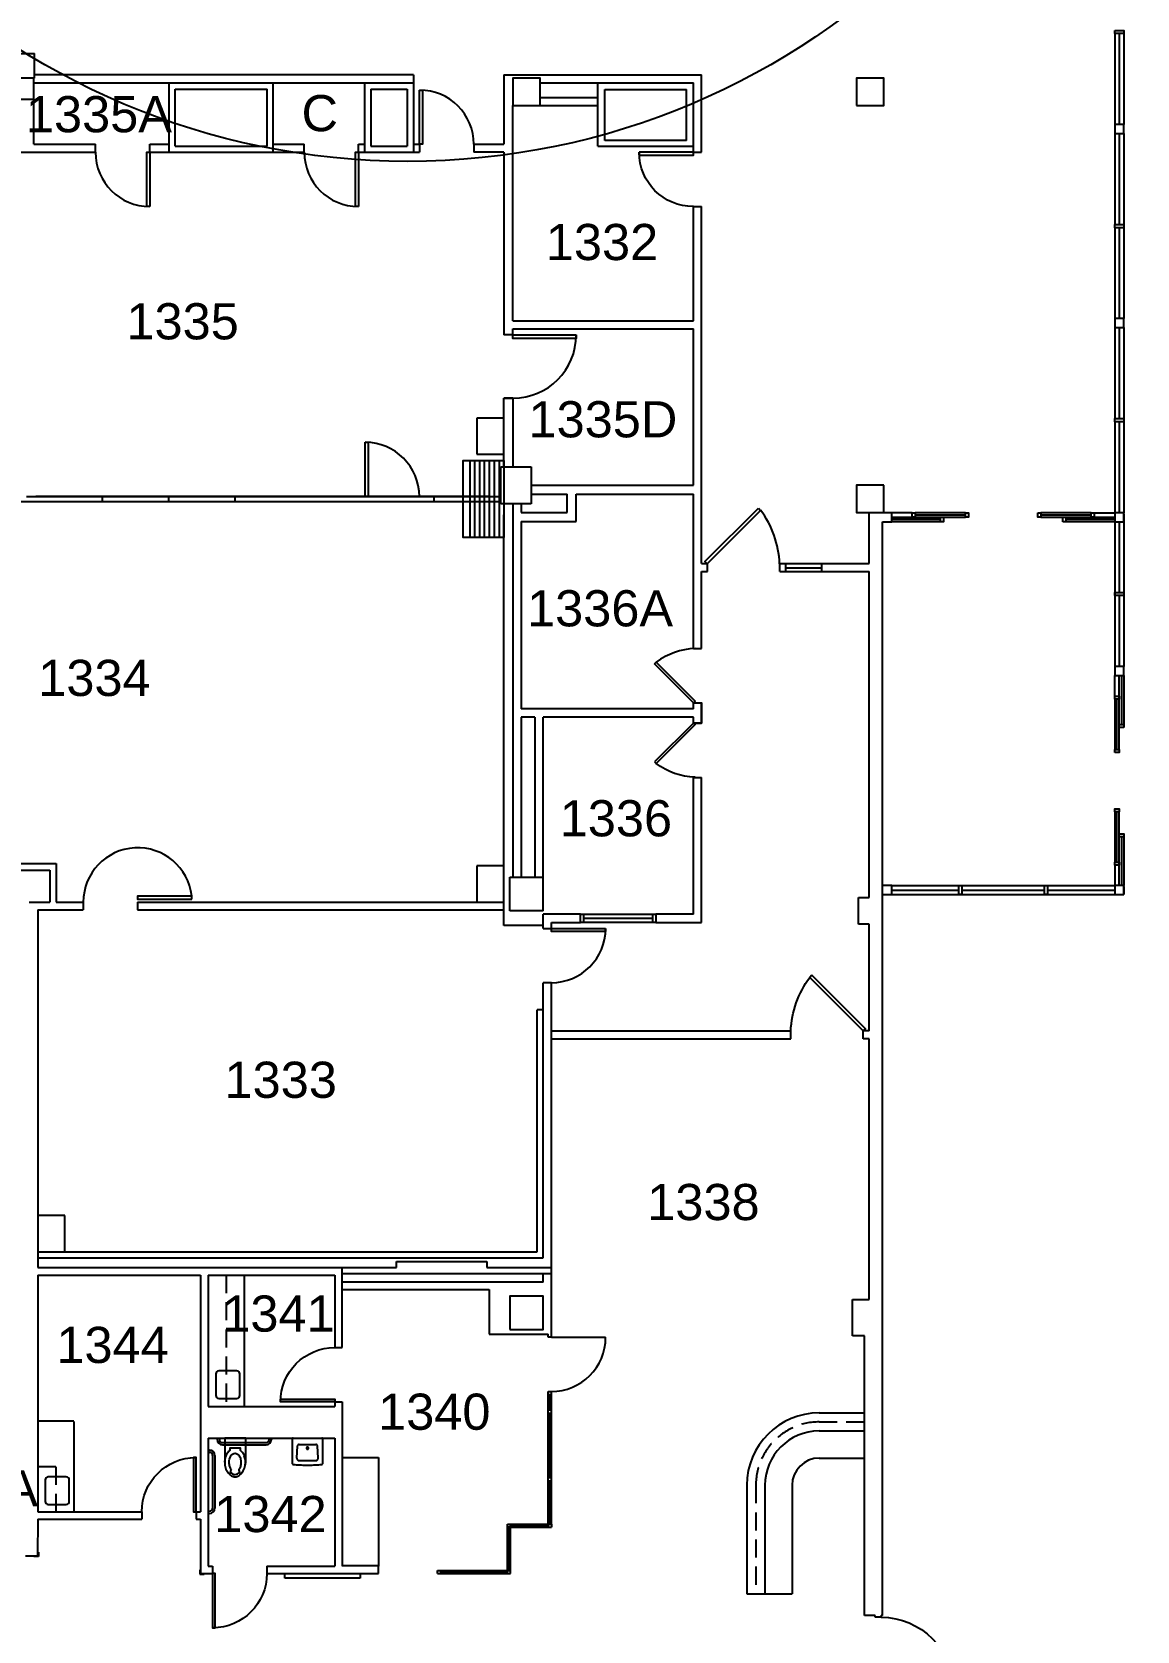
# Model space of a CAD drawing. Header units: inches. Extents: x -59 to 5745, y -269 to 4477.
# Drawn here: x 4949 to 5682, y 968 to 2029 of the extents above; entities that cross this region are included whole.
import ezdxf
from ezdxf.enums import TextEntityAlignment as Align

# ---------------------------------------------------------------- set-up
doc = ezdxf.new("R2010")
doc.units = ezdxf.units.IN
doc.header["$LTSCALE"] = 96
doc.header["$MEASUREMENT"] = 0
doc.linetypes.add('HIDDEN2', pattern=[0.1875, 0.125, -0.0625])
doc.layers.get('0').update_dxf_attribs({"linetype": 'CONTINUOUS'})
for name, color, linetype in [('A-ANNO-ROOM', 4, 'CONTINUOUS'), ('A-DOOR', 2, 'CONTINUOUS'), ('A-FLOR-CASE', 3, 'CONTINUOUS'), ('A-FLOR-CASE-UPPR', 3, 'HIDDEN2'), ('A-FLOR-HRAL', 1, 'CONTINUOUS'), ('A-FLOR-PFIX', 2, 'CONTINUOUS'), ('A-GLAZ', 2, 'CONTINUOUS'), ('A-GLAZ-SILL', 1, 'CONTINUOUS'), ('A-WALL-FULL', 6, 'CONTINUOUS')]:
    doc.layers.add(name, color=color, linetype=linetype)
doc.styles.add('Arial', font='arial.ttf')

# ---------------------------------------------------------------- blocks, each defined once
blk = doc.blocks.new('*U104')
for p, q in [((0, 0), (0, 0)), ((48, 0), (48, 0))]:
    blk.add_line(p, q)
blk.add_lwpolyline([(0, 0), (0, 48), (1.75, 48), (1.75, 0)], close=True)
blk.add_arc((0, 0), 48, 0, 90)
blk = doc.blocks.new('*U122')
for p, q in [((0, 0), (0, 0)), ((36, 0), (36, 0))]:
    blk.add_line(p, q)
blk.add_lwpolyline([(0, 0), (0, -36), (1.75, -36), (1.75, 0)], close=True)
blk.add_arc((0, 0), 36, 270, 0)
blk = doc.blocks.new('*U136')
for p, q in [((0, 0), (0, 0)), ((-36, 0), (-36, 0))]:
    blk.add_line(p, q)
blk.add_lwpolyline([(0, 0), (0, -36), (-1.75, -36), (-1.75, 0)], close=True)
blk.add_arc((0, 0), 36, 180, 270)
blk = doc.blocks.new('*U118')
for p, q in [((0, 0), (0, 0)), ((36, 0), (36, 0))]:
    blk.add_line(p, q)
blk.add_lwpolyline([(0, 0), (0, 36), (1.75, 36), (1.75, 0)], close=True)
blk.add_arc((0, 0), 36, 0, 90)
blk = doc.blocks.new('ador')
at = {"layer": 'A-DOOR'}
blk.add_lwpolyline([(7907.5, 2187.6), (7908.9, 2186.1), (7874.9, 2152.2), (7873.5, 2153.6)], close=True, dxfattribs=at)
blk.add_arc((7860.4, 2149.8), 60.6, 2.2706, 36.8485, dxfattribs=at)
blk = doc.blocks.new('door-36')
blk.add_lwpolyline([(0, 36), (2, 36), (2, 0), (0, 0)], close=True)
blk.add_arc((0, 0), 36, 0, 90)

msp = doc.modelspace()

# ---------------------------------------------------------------- linework, layer by layer
msp.add_circle((5198.1, 2426.7), 483.9)
at = {"layer": 'A-DOOR'}
for p, q in [((5239.2, 1744.3), (5239.2, 1693.3)), ((5242.4, 1744.3), (5242.4, 1693.3)), ((4945.1, 1720.4), (5259.9, 1720.4)), ((5251.6, 1720.4), (4951.4, 1720.4))]:
    msp.add_line(p, q, dxfattribs=at)
for points in [[(5261.9, 1693.3), (5234.9, 1693.3), (5234.9, 1744.3), (5261.9, 1744.3)], [(5245.7, 1744.3), (5245.7, 1693.3)], [(5248.9, 1744.3), (5248.9, 1693.3)], [(5252.2, 1744.3), (5252.2, 1693.3)], [(5255.4, 1744.3), (5255.4, 1693.3)], [(5258.7, 1744.3), (5258.7, 1693.3)], [(5261.9, 1744.3), (5261.9, 1693.3)], [(4927, 1720.4), (4780.7, 1720.4), (4780.7, 1717.2), (5259.9, 1717.2)], [(4995.4, 1720.4), (4995.4, 1717.2)], [(5039.4, 1720.4), (5039.4, 1717.2)], [(5083.4, 1720.4), (5083.4, 1717.2)], [(5215.4, 1720.4), (5215.4, 1717.2)], [(5293.4, 1162.7), (5329.4, 1162.7)]]:
    msp.add_lwpolyline(points, dxfattribs=at)
msp.add_lwpolyline([(5054.8, 1453.4), (5054.8, 1455.4), (5018.8, 1455.4), (5018.8, 1453.4)], close=True, dxfattribs=at)
for centre, radius, start, end in [((5018.9, 1451.3), 36.1, 6.5356, 179.824), ((5293.4, 1162.7), 36, 270, 0)]:
    msp.add_arc(centre, radius, start, end, dxfattribs=at)
at = {"layer": 'A-FLOR-CASE'}
for p, q in [((5261.9, 1772.5), (5243.9, 1772.5)), ((5243.9, 1772.5), (5243.9, 1748.5)), ((5243.9, 1748.5), (5261.9, 1748.5)), ((5261.9, 1475.4), (5243.9, 1475.4)), ((5243.9, 1475.4), (5243.9, 1451.4)), ((4970.6, 1243.4), (4952.6, 1243.4)), ((4970.6, 1219.4), (4970.6, 1243.4)), ((5089.6, 1203.9), (5089.6, 1116.8)), ((4976.6, 1106.9), (4952.6, 1106.9)), ((4976.6, 1106.8), (4976.6, 1046.9)), ((5471.1, 1112.5), (5501.1, 1112.5)), ((5471.1, 1100.5), (5501.1, 1100.5)), ((5154.6, 1082.9), (5178.6, 1082.9)), ((5178.6, 1082.9), (5178.6, 1011.1)), ((5178.6, 1082.9), (5178.6, 1010.9)), ((5471.1, 1082.5), (5501.1, 1082.5)), ((5423.1, 1064.5), (5423.1, 992.5)), ((5435.1, 1064.5), (5435.1, 992.5)), ((5453.1, 1064.5), (5453.1, 992.5)), ((5423.1, 992.5), (5453.1, 992.5))]:
    msp.add_line(p, q, dxfattribs=at)
for radius in [48, 36, 18]:
    msp.add_arc((5471.1, 1064.5), radius, 90, 180, dxfattribs=at)
at = {"layer": 'A-FLOR-CASE-UPPR'}
for p, q in [((5077.6, 1203.9), (5077.6, 1116.8)), ((5471.1, 1106.5), (5501.1, 1106.5)), ((4964.6, 1076.8), (4952.6, 1076.8)), ((4964.6, 1076.8), (4964.6, 1046.8)), ((5429.1, 1064.5), (5429.1, 992.5))]:
    msp.add_line(p, q, dxfattribs=at)
msp.add_arc((5471.1, 1064.5), 42, 90, 180, dxfattribs=at)
at = {"layer": 'A-FLOR-HRAL'}
for p, q in [((4953, 1020.2), (4953, 1017.2)), ((4953, 1017.2), (4950, 1017.2)), ((5060.1, 1008.4), (5060.1, 1005.4)), ((5060.1, 1005.4), (5063.1, 1005.4)), ((5116.6, 1002.9), (5116.6, 1005.9)), ((5166.6, 1002.9), (5116.6, 1002.9)), ((5166.6, 1005.9), (5166.6, 1002.9))]:
    msp.add_line(p, q, dxfattribs=at)
at = {"layer": 'A-FLOR-PFIX'}
for p, q in [((5071.6, 1095.8), (5071.6, 1094.8)), ((5073.1, 1095.8), (5073.1, 1094.8)), ((5075.1, 1092.8), (5104.1, 1092.8)), ((5106.1, 1095.8), (5106.1, 1094.8)), ((5107.6, 1095.8), (5107.6, 1094.8)), ((5121.6, 1078.8), (5121.6, 1095.3)), ((5141.6, 1095.3), (5141.6, 1078.8)), ((5065.6, 1087.8), (5066.6, 1087.8)), ((5065.6, 1086.3), (5066.6, 1086.3)), ((5068.6, 1084.3), (5068.6, 1049.3)), ((5070.1, 1084.3), (5070.1, 1049.3)), ((5075.1, 1091.3), (5104.1, 1091.3)), ((5124.5, 1082.4), (5125, 1090.6)), ((5126, 1091.6), (5137.1, 1091.6)), ((5138.6, 1082.4), (5138.1, 1090.6)), ((5126, 1080.8), (5137.1, 1080.8)), ((5065.6, 1047.3), (5066.6, 1047.3)), ((5065.6, 1045.8), (5066.6, 1045.8))]:
    msp.add_line(p, q, dxfattribs=at)
for points in [[(5084.7, 1140.3), (5072.7, 1140.3, 0.414214), (5070.7, 1138.3), (5070.7, 1124.1, 0.414214), (5072.7, 1122.1), (5084.7, 1122.1, 0.414214), (5086.7, 1124.1), (5086.7, 1138.3, 0.414214)], [(5132.3, 1089, 0.043661), (5132.3, 1089.1, 0.043661), (5132.3, 1089.2, 0.043661), (5132.3, 1089.4, 0.043661), (5132.2, 1089.5, 0.043661), (5132.1, 1089.6, 0.043661), (5132, 1089.7, 0.043661), (5131.9, 1089.7, 0.043661), (5131.8, 1089.8, 0.043661), (5131.7, 1089.8, 0.043661), (5131.6, 1089.8, 0.043661), (5131.4, 1089.8, 0.043661), (5131.3, 1089.8, 0.043661), (5131.2, 1089.7, 0.043661), (5131.1, 1089.7, 0.043661), (5131, 1089.6, 0.043661), (5130.9, 1089.5, 0.043661), (5130.8, 1089.4, 0.043661), (5130.8, 1089.2, 0.043661), (5130.8, 1089.1, 0.043661), (5130.8, 1089, 0.043661), (5130.8, 1088.8, 0.043661), (5130.9, 1088.7, 0.043661), (5131, 1088.6, 0.043661), (5131.1, 1088.5, 0.043661), (5131.2, 1088.4, 0.043661), (5131.3, 1088.4, 0.043661), (5131.4, 1088.4, 0.043661), (5131.6, 1088.3, 0.043661), (5131.7, 1088.4, 0.043661), (5131.8, 1088.4, 0.043661), (5131.9, 1088.4, 0.043661), (5132, 1088.5, 0.043661), (5132.1, 1088.6, 0.043661), (5132.2, 1088.7, 0.043661), (5132.3, 1088.8, 0.043661)], [(4971.5, 1070), (4959.5, 1070, 0.414214), (4957.5, 1068), (4957.5, 1053.7, 0.414214), (4959.5, 1051.7), (4971.5, 1051.7, 0.414214), (4973.5, 1053.7), (4973.5, 1068, 0.414214)]]:
    msp.add_lwpolyline(points, format="xyb", close=True, dxfattribs=at)
for points in [[(5090.6, 1081), (5090.6, 1095.8), (5076.6, 1095.8), (5076.6, 1081, 0.022673), (5076.6, 1079.4)], [(5122.1, 1095.8, 0.065543), (5121.9, 1095.8, 0.087946), (5121.8, 1095.8, 0.043207), (5121.7, 1095.7, 0.043207), (5121.6, 1095.6, 0.087946), (5121.6, 1095.5, 0.065543), (5121.6, 1095.3)], [(5141.6, 1095.3, 0.065543), (5141.5, 1095.5, 0.087946), (5141.5, 1095.6, 0.043207), (5141.4, 1095.7, 0.043207), (5141.3, 1095.8, 0.087946), (5141.2, 1095.8, 0.065543), (5141.1, 1095.8)], [(5090.3, 1077.9, 0.111314), (5089.8, 1083.3, 0.085426), (5088.4, 1086.2, 0.066386), (5087, 1087.6), (5087, 1089.1), (5080, 1089.1), (5080, 1087.6, 0.066386), (5078.6, 1086.2, 0.085426), (5077.2, 1083.3, 0.074934), (5076.6, 1079.6)], [(5079.5, 1072.1, 0.549653), (5080.3, 1072.3), (5081, 1074.5, 0.238976), (5081, 1075, -0.08035), (5080, 1076.9, -0.074934), (5079.6, 1079.6, -0.074934), (5080, 1082.4, -0.085426), (5081, 1084.4, -0.066386), (5081.9, 1085.2, -0.330534), (5085.1, 1085.2, -0.066386), (5086, 1084.4, -0.085426), (5087, 1082.4, -0.074934), (5087.4, 1079.6, -0.074934), (5087, 1076.9, -0.08035), (5086, 1075, 0.238976), (5086, 1074.5), (5086.7, 1072.3, 0.562484), (5087.5, 1072.1)], [(5124.5, 1082.4, 0.050866), (5124.5, 1082.1, 0.073218), (5124.6, 1081.8, 0.028563), (5124.8, 1081.5, 0.050866), (5124.9, 1081.3, 0.050866), (5125.1, 1081.2, 0.028563), (5125.4, 1081, 0.073218), (5125.7, 1080.9, 0.050866), (5126, 1080.8)], [(5126, 1091.6, 0.063221), (5125.7, 1091.6, 0.085725), (5125.5, 1091.5, 0.040781), (5125.3, 1091.3, 0.040781), (5125.1, 1091.1, 0.085725), (5125, 1090.9, 0.063221), (5125, 1090.6)], [(5138.1, 1090.6, 0.063221), (5138.1, 1090.9, 0.085725), (5138, 1091.1, 0.040781), (5137.8, 1091.3, 0.040781), (5137.6, 1091.5, 0.085725), (5137.4, 1091.6, 0.063221), (5137.1, 1091.6)], [(5137.1, 1080.8, 0.050866), (5137.4, 1080.9, 0.073218), (5137.7, 1081, 0.028563), (5138, 1081.2, 0.050866), (5138.2, 1081.3, 0.050866), (5138.3, 1081.5, 0.028563), (5138.5, 1081.8, 0.073218), (5138.6, 1082.1, 0.050866), (5138.6, 1082.4)], [(5079.5, 1072.1, 0.06085), (5081.1, 1070.8, 0.143932), (5083.6, 1070.1)], [(5080.6, 1073.2, 0.063273), (5081.9, 1072.1, 0.143932), (5083.6, 1071.6)], [(5083.6, 1070.1, 0.143932), (5086, 1070.8, 0.107177), (5088.5, 1073.3, 0.077997), (5090, 1076.6, 0.065232), (5090.6, 1081)], [(5083.6, 1071.6, 0.143932), (5085.2, 1072.1, 0.059203), (5086.5, 1073.1)], [(5121.6, 1078.8, 0.061553), (5121.6, 1078.7, 0.084107), (5121.6, 1078.6, 0.039062), (5121.7, 1078.5, 0.039062), (5121.8, 1078.4, 0.084107), (5121.9, 1078.3, 0.061553), (5122, 1078.3)], [(5122, 1078.3, 0.007949), (5126.2, 1078, 0.014949), (5128.4, 1077.9, 0.000949), (5131.6, 1077.9, 0.000949), (5134.7, 1077.9, 0.014949), (5136.9, 1078, 0.007949), (5141.1, 1078.3)], [(5141.1, 1078.3, 0.061553), (5141.2, 1078.3, 0.084107), (5141.3, 1078.4, 0.039062), (5141.4, 1078.5, 0.039062), (5141.5, 1078.6, 0.084107), (5141.5, 1078.7, 0.061553), (5141.6, 1078.8)]]:
    msp.add_lwpolyline(points, format="xyb", dxfattribs=at)
for centre, radius, start, end in [((5075.1, 1094.8), 3.5, 180, 270), ((5075.1, 1094.8), 2, 180, 270), ((5104.1, 1094.8), 2, 270, 0), ((5104.1, 1094.8), 3.5, 270, 0), ((5066.6, 1084.3), 3.5, 0, 90), ((5066.6, 1084.3), 2, 0, 90), ((5089, 1079.6), 12.4, 180, 197.1416), ((5086.3, 1078.8), 9.56, 197.1416, 216.6725), ((5084.6, 1077.5), 7.43, 216.6725, 226.5742), ((5066.6, 1049.3), 2, 270, 0), ((5066.6, 1049.3), 3.5, 270, 0)]:
    msp.add_arc(centre, radius, start, end, dxfattribs=at)
at = {"layer": 'A-GLAZ'}
for p, q in [((5670.2, 2027.6), (5670.2, 1967.2)), ((5670.2, 1961.2), (5670.2, 1900.8)), ((5670.2, 1898.8), (5670.2, 1838.5)), ((5670.2, 1832.5), (5670.2, 1772.1)), ((5670.2, 1770.1), (5670.2, 1709.7)), ((5534.9, 1708.2), (5568.2, 1708.2)), ((5618.1, 1708.2), (5651.5, 1708.2)), ((5551.6, 1705.2), (5519.2, 1705.2)), ((5667.2, 1705.2), (5634.8, 1705.2)), ((5670.2, 1703.7), (5670.2, 1656.7)), ((5448.9, 1675.9), (5472.9, 1675.9)), ((5448.9, 1673.1), (5472.9, 1673.1)), ((5448.9, 1670.6), (5472.9, 1670.6)), ((5670.2, 1654.7), (5670.2, 1607.7)), ((5671.7, 1601.7), (5671.7, 1569.3)), ((5668.7, 1552.6), (5668.7, 1586)), ((5668.7, 1477.9), (5668.7, 1511.3)), ((5671.7, 1494.6), (5671.7, 1462.3)), ((5519.2, 1459.3), (5563.7, 1459.3)), ((5565.7, 1459.3), (5620.7, 1459.3)), ((5622.7, 1459.3), (5667.2, 1459.3)), ((5314.8, 1440.6), (5360.8, 1440.6)), ((5292.4, 1114.5), (5292.4, 1124.7)), ((5292.4, 1038.7), (5292.4, 1067.4)), ((5265.3, 1008), (5265.3, 1036.6)), ((5266.3, 1037.7), (5291.3, 1037.7)), ((5219.9, 1006.9), (5264.2, 1006.9))]:
    msp.add_line(p, q, dxfattribs=at)
msp.add_lwpolyline([(5292.4, 1069.5), (5292.4, 1112.4)], dxfattribs=at)
at = {"layer": 'A-GLAZ-SILL'}
for p, q in [((5667.2, 2027.6), (5667.2, 1967.2)), ((5673.2, 2027.6), (5673.2, 1967.2)), ((5667.2, 1961.2), (5667.2, 1900.8)), ((5673.2, 1961.2), (5673.2, 1900.8)), ((5667.2, 1898.8), (5667.2, 1838.5)), ((5673.2, 1898.8), (5673.2, 1838.5)), ((5667.2, 1832.5), (5667.2, 1772.1)), ((5673.2, 1832.5), (5673.2, 1772.1)), ((5667.2, 1770.1), (5667.2, 1709.7)), ((5673.2, 1770.1), (5673.2, 1709.7)), ((5532.9, 1709.7), (5519.2, 1709.7)), ((5568.2, 1709.7), (5534.9, 1709.7)), ((5651.5, 1709.7), (5618.1, 1709.7)), ((5653.5, 1709.7), (5667.2, 1709.7)), ((5519.2, 1706.7), (5568.2, 1706.7)), ((5551.6, 1703.7), (5519.2, 1703.7)), ((5618.1, 1706.7), (5667.2, 1706.7)), ((5667.2, 1703.7), (5634.8, 1703.7)), ((5667.2, 1703.7), (5667.2, 1607.7)), ((5673.2, 1703.7), (5673.2, 1607.7)), ((5667.2, 1588), (5667.2, 1601.7)), ((5670.2, 1552.6), (5670.2, 1601.7)), ((5673.2, 1601.7), (5673.2, 1569.3)), ((5667.2, 1586), (5667.2, 1552.6)), ((5667.2, 1511.3), (5667.2, 1477.9)), ((5670.2, 1462.3), (5670.2, 1511.3)), ((5673.2, 1494.6), (5673.2, 1462.3)), ((5667.2, 1475.9), (5667.2, 1462.3)), ((5519.2, 1462.3), (5667.2, 1462.3)), ((5519.2, 1456.3), (5667.2, 1456.3)), ((5314.8, 1443.4), (5314.8, 1437.9)), ((5360.8, 1437.9), (5360.8, 1443.4)), ((5291.3, 1114.5), (5291.3, 1124.7)), ((5293.4, 1114.5), (5293.4, 1124.7)), ((5291.3, 1069.5), (5291.3, 1112.4)), ((5293.4, 1069.5), (5293.4, 1112.4)), ((5291.3, 1038.7), (5291.3, 1067.4)), ((5293.4, 1038.7), (5293.4, 1067.4)), ((5264.2, 1008), (5264.2, 1036.6)), ((5266.3, 1038.7), (5291.3, 1038.7)), ((5266.3, 1008), (5266.3, 1036.6)), ((5266.3, 1036.6), (5291.3, 1036.6)), ((5219.9, 1008), (5264.2, 1008)), ((5219.9, 1005.9), (5264.2, 1005.9))]:
    msp.add_line(p, q, dxfattribs=at)
for points in [[(5362.8, 1437.9), (5312.8, 1437.9), (5312.8, 1443.4), (5362.8, 1443.4)], [(5362.8, 1443.4), (5362.8, 1437.9)]]:
    msp.add_lwpolyline(points, dxfattribs=at)
at = {"layer": 'A-WALL-FULL'}
for p, q in [((4832.7, 2014.3), (4950.5, 2014.3)), ((4950.5, 1997.9), (4950.5, 2014.3)), ((4950.5, 1997.9), (4931.9, 1997.9)), ((4949.9, 1954.1), (4949.9, 1997.9)), ((4949.9, 1995), (5201.9, 1995)), ((5201.9, 2000.2), (4950.5, 2000.2)), ((5039.7, 1948.8), (5039.7, 1995)), ((5108.7, 1948.8), (5108.7, 1995)), ((5169.4, 1995), (5169.4, 1948.8)), ((5201.9, 2000.2), (5201.9, 1948.8)), ((5261.9, 2000.2), (5261.9, 1954.1)), ((5261.9, 2000.2), (5392.9, 2000.2)), ((5285.9, 1995), (5387.6, 1995)), ((5285.9, 1995), (5387.6, 1995)), ((5324.2, 1952.8), (5324.2, 1995)), ((5387.6, 1948.8), (5387.6, 1995)), ((5392.9, 1948.8), (5392.9, 2000.2)), ((5392.9, 1948.8), (5392.9, 2000.2)), ((4949.9, 1983.9), (4890.2, 1983.9)), ((5043.7, 1952.8), (5043.7, 1990.8)), ((5043.7, 1990.8), (5104.7, 1990.8)), ((5104.7, 1952.8), (5104.7, 1990.8)), ((5173.7, 1990.8), (5173.7, 1952.8)), ((5173.7, 1990.8), (5197.7, 1990.8)), ((5197.7, 1990.8), (5197.7, 1952.8)), ((5285.9, 1985.1), (5324.2, 1985.1)), ((5328.9, 1956.7), (5328.9, 1990.4)), ((5328.9, 1990.4), (5383, 1990.4)), ((5383, 1956.7), (5383, 1990.4)), ((5267.9, 1837), (5267.9, 1979.9)), ((5285.9, 1979.9), (5324.2, 1979.9)), ((4949.9, 1954.1), (4990.9, 1954.1)), ((4990.9, 1948.8), (4990.9, 1954.1)), ((5026.9, 1954.1), (5039.7, 1954.1)), ((5026.9, 1948.8), (5026.9, 1954.1)), ((5043.7, 1952.8), (5104.7, 1952.8)), ((5108.7, 1954.1), (5129.4, 1954.1)), ((5129.4, 1948.9), (5129.4, 1954.1)), ((5165.4, 1948.8), (5165.4, 1954.1)), ((5165.4, 1954.1), (5169.4, 1954.1)), ((5173.7, 1952.8), (5197.7, 1952.8)), ((5201.9, 1954.1), (5205.9, 1954.1)), ((5205.9, 1954.1), (5205.9, 1948.8)), ((5241.9, 1954.1), (5261.9, 1954.1)), ((5241.9, 1954.1), (5241.9, 1948.8)), ((5261.9, 1954.1), (5261.9, 1954.1)), ((5324.2, 1952.8), (5387.6, 1952.8)), ((5383, 1956.7), (5328.9, 1956.7)), ((4877.9, 1948.8), (4990.9, 1948.8)), ((5026.9, 1948.8), (5129.4, 1948.8)), ((5165.4, 1948.8), (5205.9, 1948.8)), ((5261.9, 1948.8), (5241.9, 1948.8)), ((5261.9, 1948.8), (5261.9, 1827.7)), ((5387.6, 1948.8), (5392.9, 1948.8)), ((5387.6, 1837), (5387.6, 1912.8)), ((5387.6, 1912.8), (5392.9, 1912.8)), ((5392.9, 1675.9), (5392.9, 1912.8)), ((5267.9, 1837), (5387.6, 1837)), ((5267.9, 1827.7), (5261.9, 1827.7)), ((5267.9, 1827.7), (5267.9, 1831.7)), ((5267.9, 1831.7), (5387.6, 1831.7)), ((5387.6, 1727.9), (5387.6, 1831.7)), ((5267.9, 1785.7), (5261.9, 1785.7)), ((5261.9, 1740.1), (5261.9, 1785.7)), ((5261.9, 1785.7), (5267.9, 1785.7)), ((5267.9, 1785.7), (5267.9, 1740.1)), ((5259.9, 1715.7), (5259.9, 1740.1)), ((5259.9, 1740.1), (5279.9, 1740.1)), ((5279.9, 1740.1), (5279.9, 1715.7)), ((5279.9, 1727.9), (5387.6, 1727.9)), ((5279.9, 1721.9), (5303.9, 1721.9)), ((5303.9, 1709.9), (5303.9, 1721.9)), ((5309.9, 1703.9), (5309.9, 1721.9)), ((5309.9, 1721.9), (5387.6, 1721.9)), ((5387.6, 1619.6), (5387.6, 1721.9)), ((5387.6, 1619.6), (5387.6, 1721.9)), ((5513.9, 1709.9), (5513.9, 1727.9)), ((5279.9, 1715.7), (5259.9, 1715.7)), ((5261.9, 1435.9), (5261.9, 1708.4)), ((5267.9, 1715.7), (5267.9, 1467.9)), ((5273.4, 1715.7), (5273.4, 1709.9)), ((5273.4, 1709.9), (5303.9, 1709.9)), ((5504.2, 1675.9), (5504.2, 1709.9)), ((5673.2, 1708.9), (5673.2, 1703.7)), ((5273.4, 1703.9), (5309.9, 1703.9)), ((5273.4, 1703.9), (5273.4, 1579.6)), ((5513.2, 978.1), (5513.2, 1703.7)), ((5392.9, 1675.9), (5396.9, 1675.9)), ((5392.9, 1619.6), (5392.9, 1670.6)), ((5392.9, 1670.6), (5396.9, 1670.6)), ((5396.9, 1670.6), (5396.9, 1675.9)), ((5444.9, 1675.9), (5448.9, 1675.9)), ((5444.9, 1670.6), (5444.9, 1675.9)), ((5444.9, 1670.6), (5448.9, 1670.6)), ((5444.9, 1670.6), (5448.9, 1670.6)), ((5448.9, 1670.6), (5448.9, 1675.9)), ((5472.9, 1675.9), (5504.2, 1675.9)), ((5472.9, 1670.6), (5472.9, 1675.9)), ((5472.9, 1670.6), (5504.2, 1670.6)), ((5504.3, 1454.5), (5504.2, 1670.6)), ((5387.6, 1619.6), (5392.9, 1619.6)), ((5387.6, 1583.6), (5392.9, 1583.6)), ((5392.9, 1570.1), (5392.9, 1583.6)), ((5387.6, 1579.6), (5273.4, 1579.6)), ((5282.4, 1574.1), (5273.4, 1574.1)), ((5273.4, 1574.1), (5273.4, 1467.9)), ((5282.4, 1574.1), (5282.4, 1467.9)), ((5287.9, 1445.6), (5287.9, 1574.1)), ((5387.6, 1574.1), (5287.9, 1574.1)), ((5387.6, 1570.1), (5392.9, 1570.1)), ((5673.2, 1580.1), (5673.2, 1574.9)), ((5387.6, 1443.4), (5387.6, 1534.1)), ((5387.6, 1534.1), (5392.9, 1534.1)), ((5392.9, 1437.9), (5392.9, 1534.1)), ((4927.5, 1476.9), (4964.8, 1476.9)), ((4964.8, 1476.9), (4964.8, 1451.4)), ((4927.5, 1472.6), (4960.6, 1472.6)), ((4960.6, 1472.6), (4960.6, 1451.4)), ((5265.9, 1445.6), (5265.9, 1467.9)), ((5265.9, 1467.9), (5287.9, 1467.9)), ((5497.3, 1436.8), (5497.3, 1454.5)), ((5497.3, 1454.5), (5504.3, 1454.5)), ((5673.2, 1461.7), (5673.2, 1456.4)), ((4946.8, 1451.4), (4960.6, 1451.4)), ((4952.6, 1446.2), (4952.6, 1208.9)), ((4952.6, 1446.2), (4982.8, 1446.2)), ((4964.8, 1451.4), (4982.8, 1451.4)), ((4982.8, 1451.4), (4982.8, 1446.2)), ((5018.8, 1451.4), (5018.8, 1446.2)), ((5018.8, 1451.4), (5261.9, 1451.4)), ((5018.8, 1446.2), (5261.9, 1446.2)), ((5287.9, 1445.6), (5265.9, 1445.6)), ((5287.9, 1433.9), (5287.9, 1443.4)), ((5312.8, 1443.4), (5287.9, 1443.4)), ((5387.6, 1443.4), (5362.8, 1443.4)), ((5287.9, 1435.9), (5261.9, 1435.9)), ((5287.9, 1433.9), (5293.4, 1433.9)), ((5293.4, 1437.9), (5312.8, 1437.9)), ((5293.4, 1433.9), (5293.4, 1437.9)), ((5362.8, 1437.9), (5392.9, 1437.9)), ((5504.2, 1436.8), (5497.3, 1436.8)), ((5504.2, 1365.9), (5504.2, 1436.8)), ((5287.9, 1215.4), (5287.9, 1397.9)), ((5293.5, 1397.9), (5288, 1397.9)), ((5293.4, 1162.7), (5293.4, 1397.9)), ((5283.9, 1219.4), (5283.9, 1379.9)), ((5287.9, 1379.9), (5283.9, 1379.9)), ((5293.4, 1365.9), (5452.3, 1365.9)), ((5293.4, 1360.6), (5452.3, 1360.6)), ((5452.3, 1360.6), (5452.3, 1365.9)), ((5504.2, 1365.9), (5500.3, 1365.9)), ((5500.3, 1360.6), (5500.3, 1365.9)), ((5504.2, 1360.6), (5500.3, 1360.6)), ((5504.3, 1187.7), (5504.2, 1360.6)), ((4952.6, 1219.4), (5283.9, 1219.4)), ((4952.6, 1215.4), (5287.9, 1215.4)), ((5190.6, 1212.9), (5250.6, 1212.9)), ((5190.6, 1208.9), (5190.6, 1212.9)), ((5250.6, 1212.9), (5250.6, 1208.9)), ((4952.6, 1208.9), (5190.6, 1208.9)), ((4952.6, 1203.9), (4952.6, 1046.9)), ((4952.6, 1203.9), (5060.6, 1203.9)), ((5060.6, 1203.9), (5060.6, 1046.9)), ((5065.6, 1203.9), (5065.6, 1116.8)), ((5065.6, 1203.9), (5149.6, 1203.9)), ((5149.6, 1203.9), (5149.6, 1155.8)), ((5154.6, 1155.8), (5154.6, 1208.9)), ((5154.6, 1204.9), (5293.4, 1204.9)), ((5287.9, 1199.3), (5154.6, 1199.3)), ((5250.6, 1208.9), (5293.4, 1208.9)), ((5287.9, 1199.3), (5287.9, 1204.9)), ((5154.6, 1194.3), (5252.2, 1194.3)), ((5252.2, 1194.3), (5252.2, 1164.8)), ((5493.1, 1187.7), (5504.3, 1187.7)), ((5493.1, 1163.7), (5493.1, 1187.7)), ((5252.2, 1164.8), (5291.3, 1164.8)), ((5293.4, 1162.7), (5291.3, 1162.7)), ((5501.1, 1163.7), (5493.1, 1163.7)), ((5501.1, 978.1), (5501.1, 1163.7)), ((5149.6, 1155.8), (5154.6, 1155.8)), ((5291.3, 1124.7), (5291.3, 1126.7)), ((5293.4, 1124.7), (5293.4, 1126.7)), ((5065.6, 1116.8), (5149.6, 1116.8)), ((5149.6, 1119.8), (5154.6, 1119.8)), ((5149.6, 1119.8), (5149.6, 1116.8)), ((5154.6, 1119.8), (5154.6, 1011.1)), ((5154.6, 1119.8), (5154.6, 1010.9)), ((5291.3, 1114.5), (5293.4, 1114.5)), ((5291.3, 1112.4), (5291.3, 1114.5)), ((5293.4, 1112.4), (5293.4, 1114.5)), ((5065.6, 1095.8), (5149.6, 1095.8)), ((5065.6, 1095.8), (5065.6, 1010.9)), ((5149.6, 1095.8), (5149.6, 1010.9)), ((5149.6, 1095.8), (5149.6, 1010.9)), ((5291.3, 1067.4), (5291.3, 1069.5)), ((5291.3, 1067.4), (5293.4, 1067.4)), ((5293.4, 1067.4), (5293.4, 1069.5)), ((4952.6, 1041.9), (4952.5, 1017.7)), ((4952.6, 1046.9), (5021.6, 1046.9)), ((4952.6, 1041.9), (5021.6, 1041.9)), ((5021.6, 1046.9), (5021.6, 1041.9)), ((5057.6, 1046.9), (5060.6, 1046.9)), ((5057.6, 1046.9), (5057.6, 1041.9)), ((5057.6, 1041.9), (5060.6, 1041.9)), ((5060.6, 1041.9), (5060.6, 1005.9)), ((5264.2, 1036.6), (5264.2, 1038.7)), ((5264.2, 1038.7), (5266.3, 1038.7)), ((5266.3, 1036.6), (5264.2, 1036.6)), ((5265.3, 1008), (5265.3, 1035.5)), ((5291.3, 1038.7), (5291.3, 1036.6)), ((5291.3, 1038.7), (5293.4, 1038.7)), ((5291.3, 1036.6), (5293.4, 1036.6)), ((5293.4, 1038.7), (5293.4, 1036.6)), ((4944.5, 1017.7), (4952.5, 1017.7)), ((5065.6, 1010.9), (5068.6, 1010.9)), ((5068.6, 1010.9), (5068.6, 1005.9)), ((5104.6, 1010.9), (5149.6, 1010.9)), ((5104.6, 1010.9), (5104.6, 1005.9)), ((5178.6, 1011.1), (5154.6, 1011.1)), ((5178.6, 1005.9), (5178.6, 1011.1)), ((5178.6, 1005.9), (5178.6, 1010.9)), ((5217.9, 1008), (5219.9, 1008)), ((5219.9, 1008), (5219.9, 1005.9)), ((5264.2, 1005.9), (5264.2, 1008)), ((5264.2, 1008), (5266.3, 1008)), ((5266.3, 1005.9), (5266.3, 1008)), ((5060.6, 1005.9), (5068.6, 1005.9)), ((5104.6, 1005.9), (5178.6, 1005.9)), ((5264.2, 1005.9), (5266.3, 1005.9)), ((5508.2, 978.1), (5501.1, 978.1)), ((5508.2, 976.9), (5508.2, 978.1)), ((5512.2, 976.9), (5508.2, 976.9)), ((5512.2, 976.9), (5512.2, 978.1)), ((5513.2, 978.1), (5512.2, 978.1))]:
    msp.add_line(p, q, dxfattribs=at)
for points in [[(5667.2, 2029.6), (5673.2, 2029.6), (5673.2, 2027.6), (5667.2, 2027.6)], [(5267.9, 1979.9), (5285.9, 1979.9), (5285.9, 1997.9), (5267.9, 1997.9)], [(5495.9, 1979.9), (5513.9, 1979.9), (5513.9, 1997.9), (5495.9, 1997.9)], [(5667.2, 1961.2), (5673.2, 1961.2), (5673.2, 1967.2), (5667.2, 1967.2)], [(5667.2, 1900.8), (5673.2, 1900.8), (5673.2, 1898.8), (5667.2, 1898.8)], [(5667.2, 1832.5), (5673.2, 1832.5), (5673.2, 1838.5), (5667.2, 1838.5)], [(5667.2, 1772.1), (5673.2, 1772.1), (5673.2, 1770.1), (5667.2, 1770.1)], [(5532.9, 1709.7), (5534.9, 1709.7), (5534.9, 1706.7), (5532.9, 1706.7)], [(5568.2, 1709.7), (5570.2, 1709.7), (5570.2, 1706.7), (5568.2, 1706.7)], [(5616.1, 1709.7), (5618.1, 1709.7), (5618.1, 1706.7), (5616.1, 1706.7)], [(5651.5, 1709.7), (5653.5, 1709.7), (5653.5, 1706.7), (5651.5, 1706.7)], [(5667.2, 1703.7), (5673.2, 1703.7), (5673.2, 1709.7), (5667.2, 1709.7)], [(5551.6, 1703.7), (5551.6, 1706.7), (5553.6, 1706.7), (5553.6, 1703.7)], [(5632.8, 1703.7), (5632.8, 1706.7), (5634.8, 1706.7), (5634.8, 1703.7)], [(5667.2, 1656.7), (5673.2, 1656.7), (5673.2, 1654.7), (5667.2, 1654.7)], [(5667.2, 1601.7), (5673.2, 1601.7), (5673.2, 1607.7), (5667.2, 1607.7)], [(5667.2, 1586), (5667.2, 1588), (5670.2, 1588), (5670.2, 1586)], [(5673.2, 1567.3), (5670.2, 1567.3), (5670.2, 1569.3), (5673.2, 1569.3)], [(5667.2, 1550.6), (5667.2, 1552.6), (5670.2, 1552.6), (5670.2, 1550.6)], [(5667.2, 1511.3), (5667.2, 1513.3), (5670.2, 1513.3), (5670.2, 1511.3)], [(5673.2, 1494.6), (5670.2, 1494.6), (5670.2, 1496.6), (5673.2, 1496.6)], [(5667.2, 1475.9), (5667.2, 1477.9), (5670.2, 1477.9), (5670.2, 1475.9)], [(5563.7, 1456.3), (5563.7, 1462.3), (5565.7, 1462.3), (5565.7, 1456.3)], [(5620.7, 1456.3), (5620.7, 1462.3), (5622.7, 1462.3), (5622.7, 1456.3)], [(5673.2, 1456.3), (5673.2, 1462.3), (5667.2, 1462.3), (5667.2, 1456.3)], [(5265.9, 1167.9), (5287.9, 1167.9), (5287.9, 1189.9), (5265.9, 1189.9)]]:
    msp.add_lwpolyline(points, close=True, dxfattribs=at)
for points in [[(5513.9, 1727.9), (5495.9, 1727.9), (5495.9, 1709.9), (5513.9, 1709.9)], [(5513.2, 1703.7), (5519.2, 1703.7), (5519.2, 1709.7), (5513.9, 1709.7)], [(5387.6, 1579.6), (5387.6, 1583.6), (5392.9, 1583.6), (5392.9, 1570.1), (5387.6, 1570.1), (5387.6, 1574.1)], [(5513.2, 1456.3), (5519.2, 1456.3), (5519.2, 1462.3), (5513.2, 1462.3)], [(5291.3, 1162.7), (5291.3, 1164.8)], [(5291.3, 1126.7), (5293.4, 1126.7)], [(5291.3, 1124.7), (5293.4, 1124.7)], [(5291.3, 1112.4), (5293.4, 1112.4)], [(5293.4, 1069.5), (5291.3, 1069.5)], [(5265.3, 1008), (5265.3, 1036.6)], [(5266.3, 1036.6), (5266.3, 1038.7)], [(5217.9, 1005.9), (5217.9, 1008)], [(5217.9, 1005.9), (5219.9, 1005.9)]]:
    msp.add_lwpolyline(points, dxfattribs=at)

# ---------------------------------------------------------------- block references
at = {"layer": 'A-DOOR'}
for p in [(5205.9, 1954.1), (5169.8, 1720.4)]:
    msp.add_blockref('door-36', p, dxfattribs=at)
for p, rotation in [((5026.9, 1948.8), 180), ((5165.4, 1948.8), 180), ((5293.4, 1433.9), 270)]:
    msp.add_blockref('door-36', p, dxfattribs=dict(at, rotation=rotation))
at = {"layer": 'A-DOOR', "xscale": -1}
for name, p, rotation in [('door-36', (5387.6, 1948.8), 90), ('*U122', (5149.6, 1119.8), 270), ('*U136', (5057.6, 1046.9), 180), ('*U118', (5068.6, 1005.9), 180), ('*U104', (5512.2, 928.9), 270)]:
    msp.add_blockref(name, p, dxfattribs=dict(at, rotation=rotation))
at = {"layer": 'A-DOOR'}
for name, p, xscale, yscale, zscale, rotation in [('door-36', (5267.9, 1827.7), 1.166666666667879, 1.166666666667879, 1.166666666667879, 270), ('ador', (7022.5, -4393.4), 0.7591304347824916, 0.7591304347824916, 0.7591304347824916, 90), ('ador', (7022.5, 7547.2), -0.7591304347824916, 0.7591304347824916, 0.7591304347826087, 90)]:
    msp.add_blockref(name, p, dxfattribs=dict(at, xscale=xscale, yscale=yscale, zscale=zscale, rotation=rotation))
at = {"layer": 'A-DOOR', "yscale": 1.043478260869961, "zscale": 1.043478260869961}
for p, xscale in [((-2820.5, -569.9), 1.043478260869961), ((13717.6, -879.9), -1.043478260869961)]:
    msp.add_blockref('ador', p, dxfattribs=dict(at, xscale=xscale))

# ---------------------------------------------------------------- texts
at = {"layer": 'A-ANNO-ROOM', "style": 'Arial'}
for s, p in [('1335A', (4944.7, 1962.1)), ('C', (5127.6, 1962.8)), ('1335', (5011.4, 1824.7)), ('1334', (4952.9, 1588.1)), ('1333', (5076.5, 1321.5))]:
    msp.add_text(s, height=24, dxfattribs=at).set_placement(p)
for s, p in [('1332', (5327, 1889.3)), ('1335D', (5327.6, 1771.7)), ('1336A', (5325.7, 1646.3)), ('1336', (5336.2, 1507)), ('1338', (5394.3, 1252.4)), ('1341', (5112.3, 1178.4)), ('1344', (5002.2, 1157.6)), ('1340', (5215.7, 1113.3)), ('1360A', (4904.3, 1062.5)), ('1342', (5107, 1045.4))]:
    msp.add_text(s, height=24, dxfattribs=at).set_placement(p, align=Align.MIDDLE)

doc.saveas('drawing.dxf')
